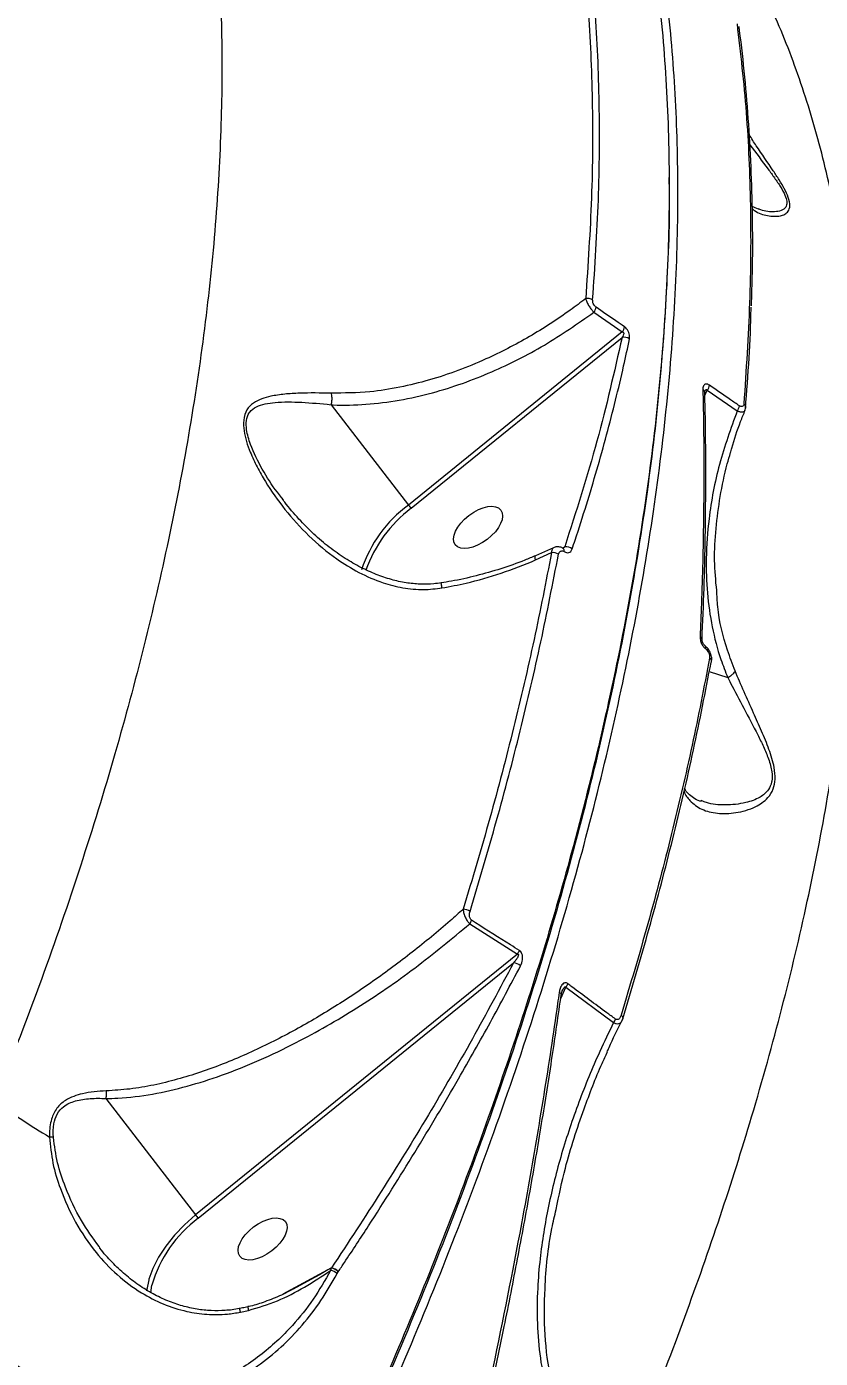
# Model space of a CAD drawing. Header units: millimetres. Extents: x -6879 to 7341, y -8047 to 7187.
# Drawn here: x -574.5 to -445, y 2621 to 2838.4 of the extents above; entities that cross this region are included whole.
import ezdxf

# ---------------------------------------------------------------- set-up
doc = ezdxf.new("R2010")
doc.units = ezdxf.units.MM
for name, color, linetype in [('DIKOM_ОБЪЕКТ', 7, 'Continuous'), ('DIKOM_РАЗМЕР_ЗОНА', 7, 'Continuous'), ('DIKOM_РАЗМЕР_ОБЪЕКТА', 7, 'Continuous')]:
    doc.layers.add(name, color=color, linetype=linetype)
doc.styles.add('style1', font='arial.ttf', dxfattribs={"width": 0.8})
doc.dimstyles.new('1-50', dxfattribs={"dimtxt": 300, "dimasz": 200, "dimexe": 100, "dimexo": 0, "dimgap": 100, "dimtad": 0, "dimdec": 0, "dimtxsty": 'style1', "dimcen": 0, "dimclrd": 7, "dimclre": 7, "dimadec": 1, "dimazin": 2, "dimtfac": 1, "dimtdec": 0, "dimtmove": 1, "dimatfit": 3, "dimfxl": 0, "dimlwd": 25, "dimlwe": 18, "dimarcsym": 0})

# ---------------------------------------------------------------- blocks, each defined once
blk = doc.blocks.new('*D20')
at = {"layer": 'Defpoints', "color": 0, "transparency": 16777216}
for p in [(-335.47, 4138.44), (-5198.79, -5966.88), (-1568.13, -5966.88)]:
    blk.add_point(p, dxfattribs=at)
at = {"layer": 'DIKOM_РАЗМЕР_ОБЪЕКТА', "color": 7, "lineweight": 18, "transparency": 16777216}
for p, q in [((-335.47, 4138.44), (-5298.79, 4138.44)), ((-1568.13, -5966.88), (-5298.79, -5966.88))]:
    blk.add_line(p, q, dxfattribs=at)
at = {"layer": 'DIKOM_РАЗМЕР_ОБЪЕКТА', "color": 7, "lineweight": 25, "transparency": 16777216}
for p, q in [((-5198.79, 3938.44), (-5198.79, -81.84)), ((-5198.79, -5766.88), (-5198.79, -1161.62))]:
    blk.add_line(p, q, dxfattribs=at)
at = {"layer": 'DIKOM_РАЗМЕР_ОБЪЕКТА', "color": 7, "transparency": 16777216}
for points in [[(-5232.12, 3938.44), (-5165.46, 3938.44), (-5198.79, 4138.44)], [(-5232.12, -5766.88), (-5165.46, -5766.88), (-5198.79, -5966.88)]]:
    blk.add_solid(points, dxfattribs=at)
at = {"layer": 'DIKOM_РАЗМЕР_ОБЪЕКТА', "color": 0, "transparency": 16777216, "insert": (-5198.79, -621.73), "char_height": 300, "attachment_point": 5, "rotation": 90, "style": 'style1'}
blk.add_mtext('10100', dxfattribs=at)
blk = doc.blocks.new('*D19')
at = {"layer": 'Defpoints', "color": 0, "transparency": 16777216}
for p in [(5624.04, 6094.27), (-4435.35, 2864.29), (5624.04, -2640.11)]:
    blk.add_point(p, dxfattribs=at)
at = {"layer": 'DIKOM_РАЗМЕР_ОБЪЕКТА', "color": 7, "lineweight": 18, "transparency": 16777216}
for p, q in [((-4435.35, 2864.29), (-4435.35, 6194.27)), ((5624.04, -2640.11), (5624.04, 6194.27))]:
    blk.add_line(p, q, dxfattribs=at)
at = {"layer": 'DIKOM_РАЗМЕР_ОБЪЕКТА', "color": 7, "lineweight": 25, "transparency": 16777216}
for p, q in [((-4235.35, 6094.27), (2113.67, 6094.27)), ((5424.04, 6094.27), (3193.46, 6094.27))]:
    blk.add_line(p, q, dxfattribs=at)
at = {"layer": 'DIKOM_РАЗМЕР_ОБЪЕКТА', "color": 7, "transparency": 16777216}
for points in [[(-4235.35, 6127.6), (-4235.35, 6060.94), (-4435.35, 6094.27)], [(5424.04, 6127.6), (5424.04, 6060.94), (5624.04, 6094.27)]]:
    blk.add_solid(points, dxfattribs=at)
at = {"layer": 'DIKOM_РАЗМЕР_ОБЪЕКТА', "color": 0, "transparency": 16777216, "insert": (2653.56, 6094.27), "char_height": 300, "attachment_point": 5, "style": 'style1'}
blk.add_mtext('10100', dxfattribs=at)
blk = doc.blocks.new('*D18')
at = {"layer": 'Defpoints', "color": 0, "transparency": 16777216}
for p in [(-342.29, 5666.7), (-6681.79, -8047.27), (-1651.48, -8047.27)]:
    blk.add_point(p, dxfattribs=at)
at = {"layer": 'DIKOM_РАЗМЕР_ЗОНА', "color": 7, "lineweight": 18, "transparency": 16777216}
for p, q in [((-342.29, 5666.7), (-6781.79, 5666.7)), ((-1651.48, -8047.27), (-6781.79, -8047.27))]:
    blk.add_line(p, q, dxfattribs=at)
at = {"layer": 'DIKOM_РАЗМЕР_ЗОНА', "color": 7, "lineweight": 25, "transparency": 16777216}
for p, q in [((-6681.79, 5466.7), (-6681.79, -340.84)), ((-6681.79, -7847.27), (-6681.79, -1420.62))]:
    blk.add_line(p, q, dxfattribs=at)
at = {"layer": 'DIKOM_РАЗМЕР_ЗОНА', "color": 7, "transparency": 16777216}
for points in [[(-6715.12, 5466.7), (-6648.46, 5466.7), (-6681.79, 5666.7)], [(-6715.12, -7847.27), (-6648.46, -7847.27), (-6681.79, -8047.27)]]:
    blk.add_solid(points, dxfattribs=at)
at = {"layer": 'DIKOM_РАЗМЕР_ЗОНА', "color": 0, "transparency": 16777216, "insert": (-6681.79, -880.73), "char_height": 300, "attachment_point": 5, "rotation": 90, "style": 'style1'}
blk.add_mtext('13700', dxfattribs=at)
blk = doc.blocks.new('*D17')
at = {"layer": 'Defpoints', "color": 0, "transparency": 16777216}
for p in [(-5935.35, 6990.27), (-5935.35, 998.27), (7340.79, -2830.86)]:
    blk.add_point(p, dxfattribs=at)
at = {"layer": 'DIKOM_РАЗМЕР_ЗОНА', "color": 7, "lineweight": 18, "transparency": 16777216}
for p, q in [((-5935.35, 998.27), (-5935.35, 7090.27)), ((7340.79, -2830.86), (7340.79, 7090.27))]:
    blk.add_line(p, q, dxfattribs=at)
at = {"layer": 'DIKOM_РАЗМЕР_ЗОНА', "color": 7, "lineweight": 25, "transparency": 16777216}
for p, q in [((-5735.35, 6990.27), (2016.67, 6990.27)), ((7140.79, 6990.27), (3096.46, 6990.27))]:
    blk.add_line(p, q, dxfattribs=at)
at = {"layer": 'DIKOM_РАЗМЕР_ЗОНА', "color": 7, "transparency": 16777216}
for points in [[(-5735.35, 7023.6), (-5735.35, 6956.94), (-5935.35, 6990.27)], [(7140.79, 7023.6), (7140.79, 6956.94), (7340.79, 6990.27)]]:
    blk.add_solid(points, dxfattribs=at)
at = {"layer": 'DIKOM_РАЗМЕР_ЗОНА', "color": 0, "transparency": 16777216, "insert": (2556.56, 6990.27), "char_height": 300, "attachment_point": 5, "style": 'style1'}
blk.add_mtext('13300', dxfattribs=at)

msp = doc.modelspace()

# ---------------------------------------------------------------- linework, layer by layer
at = {"layer": 'DIKOM_ОБЪЕКТ', "color": 7, "linetype": 'Continuous', "lineweight": 15}
for p, q in [((-454.98, 2808.6), (-455.12, 2808.66)), ((-481.95, 2791.76), (-477.3, 2788.57)), ((-477.3, 2788.57), (-512.2, 2760.29)), ((-511.76, 2759.76), (-477.35, 2787.64)), ((-463.84, 2778.15), (-463.45, 2779.04)), ((-463.45, 2779.04), (-458.55, 2775.68)), ((-524.83, 2776.66), (-512.2, 2760.29)), ((-532.6, 2761.15), (-532.89, 2761.5)), ((-488.54, 2753.34), (-491.47, 2751.99)), ((-491.45, 2751.33), (-488.85, 2752.53)), ((-486.7, 2753.46), (-487.05, 2753.27)), ((-463.11, 2733.14), (-460.1, 2732.15)), ((-464.33, 2712.02), (-464.45, 2712.06)), ((-502.2, 2691.97), (-494.39, 2687.02)), ((-494.39, 2687.02), (-546.93, 2644.45)), ((-546.49, 2643.92), (-495.07, 2685.57)), ((-487.35, 2679.75), (-486.52, 2681.61)), ((-486.52, 2681.61), (-478.74, 2675.84)), ((-561.58, 2663.44), (-546.93, 2644.45)), ((-562.55, 2639.1), (-562.68, 2639.29)), ((-524.77, 2635.8), (-532.7, 2631.49)), ((-527.42, 2634.3), (-531.03, 2632.34)), ((-524.8, 2635.78), (-524.9, 2635.39)), ((-524.77, 2635.8), (-524.8, 2635.78)), ((-523.84, 2634.87), (-523.67, 2635.15)), ((-523.67, 2635.15), (-523.65, 2635.18)), ((-554.25, 2631.71), (-554.08, 2632.97)), ((-539.63, 2628.58), (-538.32, 2628.86))]:
    msp.add_line(p, q, dxfattribs=at)
at = {"layer": 'DIKOM_ОБЪЕКТ', "color": 7, "linetype": 'Continuous', "lineweight": 15, "flags": 128}
for points in [[(-491.45, 2751.33), (-491.51, 2751.61), (-491.53, 2751.83), (-491.51, 2751.96), (-491.47, 2752)], [(-462.81, 2734.62), (-462.76, 2734.7), (-462.73, 2734.78)], [(-487.25, 2680.42), (-487.25, 2680.44), (-487.27, 2680.51), (-487.31, 2680.57), (-487.38, 2680.64), (-487.48, 2680.7), (-487.6, 2680.76)], [(-546.93, 2644.45), (-548.74, 2642.85), (-550.38, 2641.14), (-551.8, 2639.35), (-552.99, 2637.54), (-553.92, 2635.72), (-554.56, 2633.96), (-554.58, 2633.88)], [(-554.58, 2633.88), (-554.9, 2632.28), (-554.92, 2632.06)]]:
    msp.add_lwpolyline(points, dxfattribs=at)
at = {"layer": 'DIKOM_ОБЪЕКТ', "color": 7, "linetype": 'Continuous', "lineweight": 15}
for centre, radius, start, end in [((-482.93, 2792.61), 1.41, 55.9836, 104.1983), ((-483.11, 2792.76), 1.53, 319.6181, 353.6432), ((-478.5, 2789.55), 1.55, 320.5388, 354.3319), ((-476.97, 2786.36), 1.33, 50.9222, 106.8387), ((-464.78, 2780.15), 1.74, 320.1693, 349.8964), ((-464.36, 2778.69), 0.517, 4.5804, 67.2763), ((-459.93, 2776.78), 1.77, 321.1727, 350.4831), ((-457.75, 2776.28), 0.606, 0.2226, 62.5529), ((-457.59, 2776.32), 0.45, 325.3028, 355.1836), ((-499.63, 2743.14), 21.27, 126.2294, 161.9624), ((-503.85, 2766.71), 10.53, 217.5603, 221.3255), ((-498.73, 2742.5), 21.63, 127.0559, 160.7135), ((-488.62, 2750.94), 1.6, 55.9058, 98.5324), ((-487.28, 2752.82), 0.513, 346.0314, 51.1087), ((-486.42, 2752.07), 1.42, 48.1719, 101.0891), ((-464.74, 2738.34), 0.465, 4.3606, 73.8215), ((-464.05, 2736.99), 0.399, 333.7118, 42.3597), ((-463.31, 2734.8), 0.576, 358.2699, 64.0061), ((-503.27, 2692.35), 1.98, 55.7502, 90.1958), ((-503.57, 2693.04), 1.74, 322.1191, 344.0069), ((-495.81, 2688.07), 1.77, 323.4923, 345.1827), ((-495.06, 2683.94), 1.63, 45.1507, 90.6342), ((-488.01, 2682.88), 1.96, 319.4354, 338.7794), ((-480.26, 2677.09), 1.97, 320.7609, 339.976), ((-477.72, 2676.54), 0.546, 359.4496, 66.152), ((-518.74, 2744.78), 101.91, 233.2931, 239.3007), ((-570.96, 2650.75), 6.4, 82.7082, 88.3249), ((-533.96, 2627.13), 20.95, 126.7354, 163.7921), ((-538.39, 2651.03), 10.78, 217.6185, 221.2978), ((-525.36, 2633.11), 2.32, 49.2846, 78.6335), ((-525.09, 2633.93), 1.87, 40.6966, 81.0144), ((-525.08, 2633.9), 1.93, 41.8977, 80.8184), ((-536.55, 2629.38), 1.84, 177.4255, 196.1343)]:
    msp.add_arc(centre, radius, start, end, dxfattribs=at)
for centre in [(-500.84, 2756.65), (-536, 2640.52)]:
    msp.add_ellipse(centre, major_axis=(-3.71, -2.83), ratio=0.527422, dxfattribs=at)
for points, knots in [([(-571.88, 2936.87), (-571.81, 2936.8), (-569.38, 2933.98), (-565.26, 2927.54), (-559.51, 2917.39), (-554.6, 2906.06), (-550.42, 2893.64), (-547.11, 2880.26), (-544.72, 2866.26), (-543.22, 2851.79), (-542.56, 2836.97), (-542.69, 2821.4), (-543.66, 2805.1), (-545.49, 2788.11), (-548.1, 2770.92), (-551.47, 2753.61), (-555.53, 2736.24), (-560.36, 2718.44), (-565.99, 2700.26), (-572.37, 2681.74), (-577.23, 2669.3), (-579.66, 2663.08)], [0, 0, 0, 0, 0.0015095, 0.0567747, 0.1119942, 0.1692117, 0.2264291, 0.2844683, 0.3425078, 0.3970189, 0.4515733, 0.5060856, 0.5621862, 0.6183323, 0.6744334, 0.7279591, 0.7815234, 0.8350497, 0.8900192, 0.9450303, 1, 1, 1, 1]), ([(-494.43, 2914.76), (-493.94, 2914.02), (-491.09, 2909.79), (-486.81, 2901.19), (-481.64, 2888.96), (-477.45, 2875.88), (-474.09, 2861.86), (-471.63, 2846.86), (-470.09, 2830.93), (-469.51, 2814.42), (-469.86, 2797.39), (-471.11, 2779.93), (-473.28, 2761.75), (-476.4, 2742.88), (-480.48, 2723.38), (-485.22, 2704.51), (-490.46, 2686.39), (-496.04, 2669.1), (-502.26, 2651.6), (-509.12, 2633.92), (-516.54, 2616.27), (-524.48, 2598.72), (-531.99, 2583.13), (-537.01, 2573.36), (-539.06, 2569.38)], [0, 0, 0, 0, 0.0108, 0.061989, 0.111733, 0.161515, 0.211259, 0.262447, 0.313678, 0.364867, 0.414611, 0.464393, 0.514136, 0.565325, 0.616556, 0.667745, 0.711038, 0.754381, 0.797725, 0.841479, 0.885233, 0.927886, 0.970635, 1, 1, 1, 1]), ([(-537.63, 2568.4), (-535.59, 2572.38), (-530.08, 2583.09), (-521.68, 2600.61), (-512.67, 2620.89), (-504.34, 2641.31), (-496.76, 2661.8), (-489.97, 2682.28), (-484.11, 2702.32), (-479.19, 2721.84), (-475.19, 2740.81), (-472.04, 2759.53), (-469.78, 2777.92), (-468.45, 2795.92), (-468.08, 2813.12), (-468.64, 2829.49), (-470.1, 2845), (-472.48, 2859.91), (-475.8, 2874.13), (-480.08, 2887.62), (-485.27, 2900), (-489.89, 2909.17), (-493.03, 2913.84), (-493.89, 2915.12)], [0, 0, 0, 0, 0.029177, 0.078602, 0.128066, 0.177491, 0.228352, 0.279255, 0.330116, 0.379542, 0.429005, 0.47843, 0.529292, 0.580194, 0.631055, 0.68048, 0.729943, 0.779368, 0.830228, 0.88113, 0.931991, 0.981416, 1, 1, 1, 1]), ([(-480.34, 2594.78), (-477.99, 2600.3), (-473.31, 2611.33), (-467, 2627.82), (-461.23, 2644.23), (-455.91, 2661.09), (-451.12, 2678.27), (-446.98, 2695.69), (-443.62, 2712.91), (-441.11, 2729.84), (-439.47, 2746.43), (-438.75, 2762.13), (-438.92, 2776.93), (-439.9, 2790.84), (-441.73, 2804.23), (-444.42, 2817.05), (-448.01, 2829.23), (-452.49, 2840.77), (-458, 2851.45), (-462.1, 2858.41), (-464.59, 2861.48), (-464.65, 2861.56)], [0, 0, 0, 0, 0.05066, 0.10132, 0.152484, 0.203648, 0.260209, 0.316814, 0.373374, 0.431601, 0.489877, 0.548104, 0.602885, 0.657708, 0.712488, 0.76885, 0.825258, 0.881619, 0.940019, 0.99842, 1, 1, 1, 1]), ([(-484.39, 2855.93), (-483.83, 2851.15), (-482.73, 2841.57), (-482.1, 2826.34), (-482.16, 2810.54), (-482.91, 2799.5), (-483.28, 2793.98)], [0, 0, 0, 0, 0.248615, 0.49723, 0.748616, 1, 1, 1, 1]), ([(-482.14, 2793.78), (-481.77, 2799.25), (-481.04, 2810.19), (-480.96, 2825.96), (-481.58, 2841.28), (-482.7, 2850.97), (-483.26, 2855.82)], [0, 0, 0, 0, 0.248617, 0.497233, 0.748616, 1, 1, 1, 1]), ([(-458.58, 2838.85), (-458.03, 2834.06), (-456.92, 2824.47), (-456.29, 2809.22), (-456.36, 2793.4), (-457.1, 2782.35), (-457.47, 2776.82)], [0, 0, 0, 0, 0.248616, 0.497232, 0.748617, 1, 1, 1, 1]), ([(-456.23, 2792.81), (-456.17, 2794.61), (-456.01, 2799.22), (-456.01, 2806.45), (-456.21, 2814.53), (-456.63, 2822.44), (-457.29, 2830.17), (-457.84, 2835.48), (-458.23, 2838.16), (-458.27, 2838.37)], [0, 0, 0, 0, 0.111957, 0.286725, 0.460961, 0.635199, 0.809968, 0.985103, 1, 1, 1, 1]), ([(-456.1, 2808.63), (-455.98, 2808.53), (-455.22, 2807.92), (-453.6, 2807.48), (-451.88, 2807.33), (-450.77, 2807.72), (-450.18, 2808.21), (-449.87, 2809.07), (-450.12, 2810.4), (-450.83, 2811.9), (-451.7, 2813.37), (-453.22, 2815.69), (-454.93, 2818.13), (-456.2, 2820.11), (-456.58, 2820.7)], [0, 0, 0, 0, 0.031798, 0.194608, 0.360424, 0.422945, 0.486516, 0.552069, 0.618246, 0.675852, 0.729601, 0.784674, 0.935612, 1, 1, 1, 1]), ([(-456.49, 2819.09), (-455.49, 2817.76), (-454.13, 2815.96), (-452.44, 2813.68), (-451.46, 2812.24), (-450.73, 2810.91), (-450.48, 2810.09), (-450.43, 2809.42), (-450.62, 2808.76), (-451.37, 2808.28), (-452.77, 2808.1), (-454.06, 2808.17), (-454.89, 2808.56), (-454.98, 2808.6)], [0, 0, 0, 0, 0.202285, 0.27504, 0.349084, 0.421508, 0.481082, 0.493545, 0.565021, 0.665031, 0.769689, 0.975724, 1, 1, 1, 1]), ([(-538.88, 2568.97), (-536.84, 2572.94), (-531.3, 2583.71), (-522.85, 2601.36), (-513.75, 2621.89), (-505.43, 2642.38), (-497.91, 2662.75), (-491.24, 2682.9), (-485.43, 2702.76), (-480.53, 2722.29), (-476.51, 2741.47), (-473.39, 2760.24), (-471.15, 2778.53), (-469.93, 2796.16), (-469.46, 2807.9), (-469.66, 2813.53), (-469.67, 2813.73)], [0, 0, 0, 0, 0.046109, 0.12516, 0.204461, 0.283888, 0.363315, 0.442615, 0.521666, 0.600717, 0.680017, 0.759444, 0.838871, 0.918171, 0.997222, 1, 1, 1, 1]), ([(-455.01, 2808.57), (-455.04, 2808.57), (-455.39, 2808.66), (-455.77, 2808.85), (-456.11, 2809.02)], [0, 0, 0, 0, 0.088941, 1, 1, 1, 1]), ([(-483.28, 2793.98), (-484.11, 2793.35), (-487.07, 2791.12), (-492.44, 2787.66), (-498.63, 2784.45), (-504.12, 2782.19), (-508.82, 2780.63), (-513.62, 2779.46), (-519.01, 2778.6), (-522.71, 2778.57), (-524.82, 2778.55)], [0, 0, 0, 0, 0.067063, 0.237873, 0.410903, 0.519608, 0.628302, 0.740238, 0.852148, 1, 1, 1, 1]), ([(-483.28, 2793.98), (-483.22, 2793.81), (-483.12, 2793.48), (-482.81, 2792.89), (-482.44, 2792.32), (-482.14, 2791.96), (-481.98, 2791.8), (-481.95, 2791.76)], [0, 0, 0, 0, 0.24355, 0.487584, 0.719801, 0.941868, 1, 1, 1, 1]), ([(-481.59, 2792.59), (-481.63, 2792.62), (-481.74, 2792.7), (-481.9, 2792.89), (-482.05, 2793.17), (-482.14, 2793.49), (-482.14, 2793.68), (-482.14, 2793.78)], [0, 0, 0, 0, 0.120708, 0.307522, 0.522911, 0.737482, 1, 1, 1, 1]), ([(-524.83, 2776.66), (-524.72, 2776.65), (-522.84, 2776.57), (-519.14, 2776.65), (-513.71, 2777.33), (-508.44, 2778.51), (-503.38, 2780.09), (-497.22, 2782.53), (-489.92, 2786.2), (-484.6, 2789.91), (-481.95, 2791.76)], [0, 0, 0, 0, 0.007534, 0.129127, 0.25112, 0.372825, 0.483551, 0.594289, 0.797115, 1, 1, 1, 1]), ([(-476.96, 2789.4), (-477.42, 2789.71), (-478.98, 2790.76), (-480.52, 2791.83), (-481.59, 2792.59)], [0, 0, 0, 0, 0.299642, 1, 1, 1, 1]), ([(-457.22, 2776.06), (-456.78, 2781.57), (-456.33, 2787.17), (-456.29, 2792.49), (-456.29, 2792.57)], [0, 0, 0, 0, 0.985202, 1, 1, 1, 1]), ([(-477.3, 2788.57), (-477.26, 2788.56), (-477.2, 2788.55), (-477.14, 2788.49), (-477.09, 2788.42), (-477.07, 2788.34), (-477.08, 2788.19), (-477.15, 2787.94), (-477.27, 2787.75), (-477.35, 2787.64)], [0, 0, 0, 0, 0.104545, 0.174038, 0.229742, 0.304745, 0.396669, 0.608627, 1, 1, 1, 1]), ([(-476.13, 2787.4), (-476.11, 2787.59), (-476.08, 2787.91), (-476.22, 2788.45), (-476.44, 2788.88), (-476.71, 2789.21), (-476.88, 2789.34), (-476.96, 2789.4)], [0, 0, 0, 0, 0.303846, 0.502325, 0.701727, 0.873288, 1, 1, 1, 1]), ([(-477.35, 2787.64), (-478.62, 2782.03), (-481.15, 2770.81), (-484.85, 2759.25), (-486.7, 2753.46)], [0, 0, 0, 0, 0.499175, 1, 1, 1, 1]), ([(-485.48, 2753.13), (-485.32, 2753.61), (-484.52, 2756.02), (-482.53, 2762.25), (-479.79, 2771.76), (-477.55, 2780.76), (-476.44, 2785.93), (-476.13, 2787.4)], [0, 0, 0, 0, 0.041373, 0.206871, 0.538156, 0.869436, 1, 1, 1, 1]), ([(-463.07, 2779.85), (-463.17, 2779.91), (-463.37, 2780.03), (-463.66, 2780.07), (-463.89, 2779.98), (-464.06, 2779.77), (-464.15, 2779.48), (-464.15, 2779.26), (-464.16, 2779.16)], [0, 0, 0, 0, 0.164294, 0.329106, 0.489697, 0.661599, 0.861374, 1, 1, 1, 1]), ([(-458.19, 2776.49), (-458.68, 2776.82), (-460.32, 2777.93), (-461.93, 2779.06), (-463.07, 2779.85)], [0, 0, 0, 0, 0.299623, 1, 1, 1, 1]), ([(-524.82, 2778.55), (-526.56, 2778.58), (-529.2, 2778.62), (-532.41, 2778.42), (-534.48, 2778.12), (-536.18, 2777.66), (-537.55, 2777), (-538.66, 2775.92), (-539.18, 2774.28), (-539.08, 2772.45), (-538.66, 2770.67), (-537.95, 2768.69), (-536.92, 2766.49), (-535.11, 2763.31), (-532.39, 2759.45), (-528.51, 2755.17), (-524.42, 2751.74), (-520.33, 2749.21), (-516.69, 2747.63), (-513.12, 2746.72), (-509.86, 2746.39), (-507.72, 2746.64), (-506.73, 2746.76)], [0, 0, 0, 0, 0.086783, 0.131538, 0.176256, 0.207883, 0.240073, 0.273701, 0.307638, 0.337221, 0.364803, 0.393066, 0.433351, 0.473676, 0.556367, 0.642382, 0.730016, 0.792368, 0.855982, 0.905198, 0.95567, 1, 1, 1, 1]), ([(-524.82, 2778.55), (-524.81, 2778.52), (-524.77, 2778.34), (-524.72, 2777.94), (-524.72, 2777.31), (-524.79, 2776.88), (-524.83, 2776.67)], [0, 0, 0, 0, 0.065917, 0.317267, 0.658642, 1, 1, 1, 1]), ([(-464.16, 2779.16), (-464.14, 2778.62), (-464.08, 2775.93), (-463.98, 2768.86), (-464.01, 2757.8), (-464.27, 2746.99), (-464.54, 2740.59), (-464.61, 2738.78)], [0, 0, 0, 0, 0.041372, 0.206873, 0.538155, 0.869439, 1, 1, 1, 1]), ([(-464.29, 2738.37), (-464.17, 2741.17), (-463.92, 2747.29), (-463.71, 2756.55), (-463.66, 2766.15), (-463.71, 2773.54), (-463.83, 2777.67), (-463.86, 2778.73)], [0, 0, 0, 0, 0.202102, 0.441804, 0.680545, 0.918393, 1, 1, 1, 1]), ([(-463.84, 2778.86), (-463.83, 2778.88), (-463.8, 2778.95), (-463.74, 2779.04), (-463.67, 2779.12), (-463.62, 2779.15), (-463.57, 2779.16), (-463.52, 2779.14), (-463.48, 2779.1), (-463.46, 2779.06), (-463.45, 2779.04)], [0, 0, 0, 0, 0.060514, 0.35683, 0.494139, 0.581692, 0.683845, 0.780133, 0.884352, 1, 1, 1, 1]), ([(-463.84, 2778.74), (-463.84, 2778.76), (-463.84, 2778.83), (-463.83, 2778.88), (-463.83, 2778.87), (-463.83, 2778.87)], [0, 0, 0, 0, 0.217563, 0.789365, 1, 1, 1, 1]), ([(-532.89, 2761.5), (-533.12, 2761.79), (-534.31, 2763.25), (-536.11, 2766.12), (-537.84, 2769.57), (-538.65, 2772.33), (-538.72, 2774.15), (-538.39, 2775.05), (-537.84, 2775.81), (-537.02, 2776.41), (-535.6, 2776.86), (-533.2, 2777.15), (-529.67, 2777.13), (-526.5, 2776.84), (-524.83, 2776.67), (-524.83, 2776.67)], [0, 0, 0, 0, 0.033102, 0.1656, 0.297404, 0.373515, 0.424972, 0.476014, 0.484271, 0.543756, 0.609201, 0.674867, 0.837237, 0.999868, 1, 1, 1, 1]), ([(-524.83, 2776.67), (-524.83, 2776.67), (-524.83, 2776.66), (-524.83, 2776.66), (-524.83, 2776.66), (-524.83, 2776.66)], [0, 0, 0, 0, 0.3050384, 0.7194368, 1, 1, 1, 1]), ([(-458.55, 2775.68), (-459.59, 2772.78), (-461.68, 2766.98), (-463.19, 2758.86), (-463.71, 2751.83), (-463.51, 2745.92), (-462.73, 2740.39), (-461.54, 2735.79), (-460.49, 2733.12), (-460.1, 2732.15)], [0, 0, 0, 0, 0.199254, 0.398454, 0.542935, 0.67081, 0.798989, 0.926742, 1, 1, 1, 1]), ([(-459.66, 2768.77), (-459.59, 2769.04), (-459.13, 2770.78), (-458.34, 2773.13), (-457.5, 2775.16), (-457.25, 2775.78)], [0, 0, 0, 0, 0.117707, 0.730685, 1, 1, 1, 1]), ([(-458.55, 2775.68), (-458.38, 2775.61), (-458.04, 2775.48), (-457.63, 2775.47), (-457.36, 2775.58), (-457.3, 2775.73), (-457.28, 2775.79)], [0, 0, 0, 0, 0.27557, 0.551334, 0.825133, 1, 1, 1, 1]), ([(-457.47, 2776.82), (-457.47, 2776.81), (-457.48, 2776.71), (-457.52, 2776.56), (-457.64, 2776.42), (-457.79, 2776.35), (-457.98, 2776.37), (-458.12, 2776.45), (-458.19, 2776.49)], [0, 0, 0, 0, 0.0353816, 0.2573627, 0.4482763, 0.6280669, 0.8143668, 1, 1, 1, 1]), ([(-457.27, 2775.79), (-457.26, 2775.81), (-457.17, 2775.96), (-457.16, 2776.13), (-457.15, 2776.28)], [0, 0, 0, 0, 0.139882, 1, 1, 1, 1]), ([(-539.93, 2568.55), (-541.62, 2569.72), (-546.5, 2573.13), (-554.43, 2578.93), (-563.65, 2586.03), (-572.64, 2593.36), (-581.4, 2600.89), (-589.93, 2608.62), (-598.23, 2616.56), (-606.28, 2624.7), (-614.09, 2633.04), (-621.65, 2641.56), (-628.96, 2650.26), (-636.01, 2659.15), (-642.8, 2668.21), (-649.33, 2677.44), (-655.58, 2686.84), (-661.57, 2696.39), (-667.28, 2706.1), (-672.71, 2715.96), (-677.86, 2725.97), (-682.73, 2736.11), (-687.31, 2746.39), (-691.6, 2756.79), (-694.96, 2765.6), (-696.85, 2770.95), (-697.49, 2772.76)], [0, 0, 0, 0, 0.02282, 0.066221, 0.109625, 0.153028, 0.196433, 0.239837, 0.283243, 0.326649, 0.370057, 0.413464, 0.456872, 0.500281, 0.54369, 0.5871, 0.63051, 0.673921, 0.717331, 0.760743, 0.804154, 0.847566, 0.890977, 0.934389, 0.9778, 1, 1, 1, 1]), ([(-461.9, 2746.35), (-462.05, 2747.98), (-462.37, 2751.31), (-462.06, 2756.46), (-461.36, 2761.72), (-460.54, 2765.87), (-459.81, 2768.24), (-459.63, 2768.85)], [0, 0, 0, 0, 0.220833, 0.45095, 0.681094, 0.917743, 1, 1, 1, 1]), ([(-506.86, 2747.62), (-507.26, 2747.55), (-508.4, 2747.35), (-510.33, 2747.35), (-512.65, 2747.57), (-515.05, 2748.11), (-517.52, 2748.95), (-520.03, 2750.11), (-522.61, 2751.59), (-525.18, 2753.41), (-527.71, 2755.56), (-530.13, 2758.03), (-531.88, 2760.03), (-532.74, 2761.25), (-532.9, 2761.49)], [0, 0, 0, 0, 0.039077, 0.111209, 0.185508, 0.264753, 0.348823, 0.438044, 0.533507, 0.636453, 0.743453, 0.855139, 0.971763, 1, 1, 1, 1]), ([(-491.48, 2752.03), (-492.05, 2751.78), (-493.89, 2750.98), (-497.11, 2749.87), (-501.12, 2748.73), (-504.38, 2747.97), (-506.3, 2747.69), (-506.86, 2747.61)], [0, 0, 0, 0, 0.117819, 0.37875, 0.637753, 0.895051, 1, 1, 1, 1]), ([(-488.85, 2752.53), (-489.77, 2747.81), (-491.6, 2738.39), (-494.99, 2723.92), (-498.81, 2709.25), (-501.79, 2699.31), (-503.27, 2694.33)], [0, 0, 0, 0, 0.249121, 0.498242, 0.749122, 1, 1, 1, 1]), ([(-502.15, 2693.99), (-500.67, 2698.93), (-497.72, 2708.83), (-493.89, 2723.49), (-490.49, 2738.01), (-488.64, 2747.52), (-487.72, 2752.27)], [0, 0, 0, 0, 0.249122, 0.498243, 0.749121, 1, 1, 1, 1]), ([(-488.52, 2753.31), (-488.57, 2753.29), (-488.72, 2753.23), (-488.84, 2752.94), (-488.85, 2752.65), (-488.85, 2752.53)], [0, 0, 0, 0, 0.246165, 0.691774, 1, 1, 1, 1]), ([(-486.96, 2753.21), (-486.99, 2753.23), (-487.2, 2753.38), (-487.65, 2753.5), (-488.18, 2753.5), (-488.44, 2753.35), (-488.52, 2753.31)], [0, 0, 0, 0, 0.0682494, 0.4621472, 0.8287063, 1, 1, 1, 1]), ([(-487.72, 2752.27), (-487.71, 2752.32), (-487.67, 2752.48), (-487.53, 2752.68), (-487.31, 2752.81), (-487.05, 2752.82), (-486.87, 2752.74), (-486.78, 2752.69)], [0, 0, 0, 0, 0.104393, 0.345362, 0.575911, 0.787748, 1, 1, 1, 1]), ([(-486.93, 2753.2), (-486.92, 2753.2), (-486.91, 2753.19), (-486.94, 2753.21), (-486.96, 2753.22)], [0, 0, 0, 0, 0.365088, 1, 1, 1, 1]), ([(-486.7, 2753.46), (-486.77, 2753.38), (-486.84, 2753.3), (-486.94, 2753.24), (-486.95, 2753.24)], [0, 0, 0, 0, 0.961385, 1, 1, 1, 1]), ([(-486.78, 2752.69), (-486.65, 2752.63), (-486.39, 2752.5), (-486.02, 2752.53), (-485.68, 2752.71), (-485.55, 2752.98), (-485.48, 2753.13)], [0, 0, 0, 0, 0.2322, 0.463942, 0.713984, 1, 1, 1, 1]), ([(-506.73, 2746.76), (-505.41, 2747.01), (-502.15, 2747.64), (-496.99, 2749.1), (-493.3, 2750.58), (-491.45, 2751.33)], [0, 0, 0, 0, 0.249556, 0.622562, 1, 1, 1, 1]), ([(-506.73, 2746.76), (-506.73, 2746.79), (-506.75, 2746.89), (-506.79, 2747.14), (-506.83, 2747.43), (-506.86, 2747.59), (-506.86, 2747.56), (-506.85, 2747.56)], [0, 0, 0, 0, 0.063752, 0.1980527, 0.553691, 0.909369, 1, 1, 1, 1]), ([(-458.89, 2733.22), (-459.32, 2734.34), (-460.59, 2737.7), (-461.68, 2742.11), (-461.85, 2745.47), (-461.9, 2746.35)], [0, 0, 0, 0, 0.268793, 0.807509, 1, 1, 1, 1]), ([(-464.61, 2738.78), (-464.6, 2738.6), (-464.59, 2738.24), (-464.38, 2737.66), (-464.07, 2737.15), (-463.81, 2736.92), (-463.69, 2736.81)], [0, 0, 0, 0, 0.259173, 0.517736, 0.781269, 1, 1, 1, 1]), ([(-463.75, 2737.26), (-463.75, 2737.26), (-463.78, 2737.28), (-463.86, 2737.35), (-463.98, 2737.5), (-464.12, 2737.71), (-464.22, 2737.97), (-464.28, 2738.22), (-464.28, 2738.33), (-464.28, 2738.38)], [0, 0, 0, 0, 0.003324, 0.127927, 0.259564, 0.434926, 0.643514, 0.844331, 1, 1, 1, 1]), ([(-462.75, 2734.78), (-462.74, 2734.82), (-462.67, 2735.06), (-462.72, 2735.58), (-462.95, 2736.31), (-463.32, 2736.92), (-463.66, 2737.16), (-463.77, 2737.23)], [0, 0, 0, 0, 0.046796, 0.277752, 0.553664, 0.859208, 1, 1, 1, 1]), ([(-463.69, 2736.81), (-463.65, 2736.78), (-463.52, 2736.68), (-463.31, 2736.42), (-463.13, 2736.04), (-463.03, 2735.65), (-463.05, 2735.43), (-463.06, 2735.31)], [0, 0, 0, 0, 0.079975, 0.31816, 0.555615, 0.77744, 1, 1, 1, 1]), ([(-463.06, 2735.31), (-463.97, 2730.59), (-465.81, 2721.15), (-469.2, 2706.67), (-473.03, 2691.98), (-476.01, 2682.02), (-477.5, 2677.04)], [0, 0, 0, 0, 0.249122, 0.498243, 0.749121, 1, 1, 1, 1]), ([(-477.24, 2676.43), (-475.76, 2681.37), (-472.81, 2691.25), (-468.99, 2705.88), (-465.58, 2720.38), (-463.73, 2729.87), (-462.81, 2734.62)], [0, 0, 0, 0, 0.249121, 0.498242, 0.74912, 1, 1, 1, 1]), ([(-467.24, 2713.66), (-467.23, 2713.63), (-467.04, 2712.93), (-466.13, 2711.83), (-464.39, 2710.5), (-461.81, 2709.89), (-459.31, 2709.95), (-457.16, 2710.41), (-455.71, 2710.96), (-454.49, 2711.67), (-453.46, 2712.55), (-452.63, 2713.79), (-452.28, 2715.53), (-452.49, 2717.78), (-453.33, 2720.47), (-454.56, 2723.44), (-455.97, 2726.57), (-457.47, 2729.86), (-458.42, 2732.09), (-458.89, 2733.22)], [0, 0, 0, 0, 0.002525, 0.074483, 0.177705, 0.283754, 0.392604, 0.448238, 0.503839, 0.540612, 0.577829, 0.621728, 0.657454, 0.693204, 0.747501, 0.803481, 0.860692, 0.929914, 1, 1, 1, 1]), ([(-460.09, 2732.15), (-460.09, 2732.15), (-459.94, 2731.86), (-459.13, 2730.2), (-457.48, 2727.16), (-455.62, 2723.66), (-454.25, 2720.88), (-453.4, 2718.85), (-452.84, 2716.9), (-452.83, 2715.65), (-453.02, 2714.66), (-453.53, 2713.55), (-455.02, 2712.38), (-457.49, 2711.54), (-460.5, 2711.27), (-462.95, 2711.46), (-464.09, 2711.92), (-464.33, 2712.02)], [0, 0, 0, 0, 0.000109, 0.026564, 0.144923, 0.263092, 0.313837, 0.364412, 0.41748, 0.457028, 0.461649, 0.505977, 0.574915, 0.67595, 0.818161, 0.960479, 1, 1, 1, 1]), ([(-460.1, 2732.15), (-460.1, 2732.15), (-460.1, 2732.15), (-460.1, 2732.15), (-460.09, 2732.15), (-460.09, 2732.15)], [0, 0, 0, 0, 0.419382, 0.781845, 1, 1, 1, 1]), ([(-460.09, 2732.15), (-459.9, 2732.26), (-459.52, 2732.48), (-459.13, 2732.83), (-458.96, 2733.08), (-458.9, 2733.2), (-458.89, 2733.22)], [0, 0, 0, 0, 0.341365, 0.682782, 0.934086, 1, 1, 1, 1]), ([(-464.4, 2711.93), (-464.48, 2711.95), (-464.99, 2712.06), (-465.72, 2712.47), (-466.52, 2713.14), (-466.98, 2713.69), (-467.13, 2714.06), (-467.14, 2714.08)], [0, 0, 0, 0, 0.0586016, 0.3816934, 0.7076059, 0.9847892, 1, 1, 1, 1]), ([(-503.27, 2694.33), (-503.98, 2693.7), (-506.68, 2691.29), (-511.54, 2687.28), (-517.96, 2682.51), (-524.6, 2678.11), (-531.52, 2674.09), (-538.7, 2670.55), (-546.14, 2667.6), (-552.5, 2665.82), (-557.66, 2664.92), (-560.25, 2664.77), (-561.54, 2664.69)], [0, 0, 0, 0, 0.041995, 0.159525, 0.277494, 0.395317, 0.51312, 0.633878, 0.754567, 0.875869, 0.937948, 1, 1, 1, 1]), ([(-503.27, 2694.33), (-503.25, 2694.11), (-503.2, 2693.66), (-502.92, 2692.93), (-502.56, 2692.34), (-502.31, 2692.08), (-502.2, 2691.97)], [0, 0, 0, 0, 0.28295, 0.567505, 0.811208, 1, 1, 1, 1]), ([(-501.9, 2692.56), (-501.94, 2692.59), (-502.04, 2692.67), (-502.15, 2692.86), (-502.23, 2693.11), (-502.26, 2693.51), (-502.2, 2693.79), (-502.15, 2693.99)], [0, 0, 0, 0, 0.121219, 0.252323, 0.41155, 0.599339, 1, 1, 1, 1]), ([(-561.58, 2663.44), (-560.93, 2663.45), (-558.41, 2663.52), (-553.96, 2664.08), (-548.29, 2665.38), (-542.46, 2667.25), (-536.53, 2669.63), (-529.11, 2673.18), (-520.56, 2678.1), (-511.06, 2684.59), (-505.15, 2689.51), (-502.2, 2691.97)], [0, 0, 0, 0, 0.03107, 0.119838, 0.208954, 0.29793, 0.396822, 0.495743, 0.663632, 0.831972, 1, 1, 1, 1]), ([(-494.1, 2687.62), (-494.58, 2687.91), (-496.98, 2689.39), (-499.58, 2691.04), (-501.68, 2692.42), (-501.9, 2692.56)], [0, 0, 0, 0, 0.1831743, 0.91588, 1, 1, 1, 1]), ([(-494.39, 2687.02), (-494.37, 2687.02), (-494.34, 2687.01), (-494.3, 2687), (-494.28, 2686.97), (-494.26, 2686.94), (-494.24, 2686.9), (-494.25, 2686.77), (-494.34, 2686.55), (-494.52, 2686.24), (-494.77, 2685.91), (-494.97, 2685.68), (-495.07, 2685.57)], [0, 0, 0, 0, 0.025394, 0.05168, 0.078229, 0.086462, 0.114974, 0.152862, 0.30296, 0.490769, 0.749048, 1, 1, 1, 1]), ([(-493.91, 2685.1), (-493.77, 2685.42), (-493.58, 2685.87), (-493.55, 2686.58), (-493.63, 2687.02), (-493.81, 2687.36), (-493.97, 2687.53), (-494.07, 2687.6), (-494.1, 2687.62)], [0, 0, 0, 0, 0.402992, 0.573328, 0.745138, 0.853372, 0.961739, 1, 1, 1, 1]), ([(-495.07, 2685.57), (-497.27, 2681.44), (-501.67, 2673.18), (-508.9, 2660.74), (-516.54, 2648.27), (-522.03, 2639.96), (-524.77, 2635.8)], [0, 0, 0, 0, 0.249267, 0.498535, 0.749266, 1, 1, 1, 1]), ([(-523.65, 2635.18), (-523.32, 2635.68), (-521.65, 2638.17), (-517.39, 2644.66), (-511.09, 2654.66), (-504.51, 2665.73), (-498.78, 2675.89), (-495.53, 2682.03), (-493.91, 2685.1)], [0, 0, 0, 0, 0.0299876, 0.149948, 0.3900567, 0.6301642, 0.8150823, 1, 1, 1, 1]), ([(-486.18, 2682.17), (-486.26, 2682.22), (-486.42, 2682.32), (-486.67, 2682.34), (-486.93, 2682.24), (-487.22, 2681.95), (-487.47, 2681.43), (-487.56, 2680.98), (-487.6, 2680.76)], [0, 0, 0, 0, 0.109928, 0.220102, 0.325756, 0.49253, 0.753723, 1, 1, 1, 1]), ([(-478.41, 2676.41), (-478.89, 2676.76), (-481.29, 2678.49), (-483.87, 2680.41), (-485.96, 2682.01), (-486.18, 2682.17)], [0, 0, 0, 0, 0.1831644, 0.9158836, 1, 1, 1, 1]), ([(-487.6, 2680.76), (-487.69, 2680.14), (-488.12, 2677.06), (-489.31, 2669.01), (-491.32, 2656.55), (-494.47, 2638.76), (-497.12, 2625.87), (-498.73, 2618.05)], [0, 0, 0, 0, 0.02999, 0.149953, 0.390071, 0.630191, 1, 1, 1, 1]), ([(-498.33, 2617.78), (-497.73, 2620.59), (-496.36, 2627.11), (-494.37, 2637.3), (-492.33, 2648.35), (-490.44, 2659.37), (-488.74, 2670.08), (-487.74, 2677.07), (-487.26, 2680.42)], [0, 0, 0, 0, 0.133074, 0.308406, 0.484031, 0.660138, 0.836919, 1, 1, 1, 1]), ([(-487.24, 2680.41), (-487.23, 2680.48), (-487.22, 2680.69), (-487.15, 2680.91), (-487.1, 2681.02), (-487.09, 2681.03)], [0, 0, 0, 0, 0.2651759, 0.9009374, 1, 1, 1, 1]), ([(-487.09, 2681.01), (-487.04, 2681.12), (-486.95, 2681.33), (-486.81, 2681.55), (-486.7, 2681.66), (-486.63, 2681.69), (-486.6, 2681.69), (-486.57, 2681.68), (-486.54, 2681.66), (-486.53, 2681.63), (-486.52, 2681.61)], [0, 0, 0, 0, 0.343552, 0.632741, 0.771968, 0.820077, 0.868785, 0.882401, 0.930115, 1, 1, 1, 1]), ([(-478.74, 2675.84), (-479.5, 2674.26), (-481.56, 2669.99), (-484.48, 2662.86), (-487.31, 2654.43), (-489.46, 2645.9), (-490.66, 2638.55), (-491.19, 2632.16), (-491.26, 2626.72), (-490.78, 2621.06), (-489.9, 2616.63), (-489.09, 2614.15), (-488.85, 2613.43)], [0, 0, 0, 0, 0.0783332, 0.2125908, 0.3472654, 0.4817926, 0.6158487, 0.6916659, 0.7820704, 0.8726186, 0.9628122, 1, 1, 1, 1]), ([(-479.78, 2671.02), (-479.68, 2671.26), (-478.95, 2672.99), (-478.1, 2674.67), (-477.37, 2676.11)], [0, 0, 0, 0, 0.1419801, 1, 1, 1, 1]), ([(-478.74, 2675.84), (-478.59, 2675.77), (-478.28, 2675.64), (-477.87, 2675.65), (-477.54, 2675.8), (-477.42, 2676), (-477.36, 2676.1)], [0, 0, 0, 0, 0.249025, 0.497977, 0.75202, 1, 1, 1, 1]), ([(-477.5, 2677.04), (-477.55, 2676.9), (-477.65, 2676.65), (-477.86, 2676.41), (-478.06, 2676.31), (-478.25, 2676.31), (-478.36, 2676.38), (-478.41, 2676.41)], [0, 0, 0, 0, 0.319572, 0.561859, 0.727826, 0.864029, 1, 1, 1, 1]), ([(-477.36, 2676.11), (-477.29, 2676.24), (-477.21, 2676.37), (-477.18, 2676.53), (-477.18, 2676.54)], [0, 0, 0, 0, 0.946031, 1, 1, 1, 1]), ([(-488.1, 2645.33), (-487.64, 2647.59), (-486.5, 2653.12), (-483.83, 2661.07), (-481.45, 2667.39), (-480.02, 2670.44), (-479.72, 2671.07)], [0, 0, 0, 0, 0.257889, 0.632677, 0.923869, 1, 1, 1, 1]), ([(-561.54, 2664.69), (-562.85, 2664.6), (-564.67, 2664.48), (-566.84, 2663.83), (-568.3, 2663.13), (-569.65, 2661.95), (-570.6, 2659.97), (-570.79, 2658.26), (-570.77, 2657.27), (-570.77, 2657.15)], [0, 0, 0, 0, 0.286523, 0.400279, 0.516298, 0.657457, 0.79939, 0.976351, 1, 1, 1, 1]), ([(-561.54, 2664.69), (-561.54, 2664.66), (-561.52, 2664.45), (-561.51, 2664.02), (-561.56, 2663.65), (-561.58, 2663.45)], [0, 0, 0, 0, 0.084438, 0.497336, 1, 1, 1, 1]), ([(-570.14, 2657.1), (-570.16, 2657.85), (-570.2, 2659.18), (-569.61, 2660.98), (-568.39, 2662.36), (-566.48, 2663.16), (-564.14, 2663.5), (-562.44, 2663.49), (-561.58, 2663.45), (-561.58, 2663.45)], [0, 0, 0, 0, 0.159555, 0.287534, 0.415038, 0.593457, 0.796204, 0.999717, 1, 1, 1, 1]), ([(-561.58, 2663.45), (-561.58, 2663.44), (-561.58, 2663.44), (-561.58, 2663.44), (-561.58, 2663.44), (-561.58, 2663.44)], [0, 0, 0, 0, 0.347171, 0.815414, 1, 1, 1, 1]), ([(-570.77, 2657.15), (-570.63, 2655.72), (-570.36, 2652.86), (-568.89, 2648.16), (-566.66, 2643.18), (-563.48, 2638.46), (-559.83, 2634.61), (-556.11, 2631.81), (-552.25, 2629.83), (-548.64, 2628.66), (-545.1, 2628.15), (-542.14, 2628.15), (-540.33, 2628.46), (-539.63, 2628.58)], [0, 0, 0, 0, 0.089953, 0.180155, 0.306842, 0.433486, 0.539378, 0.645179, 0.730572, 0.815886, 0.885728, 0.955518, 1, 1, 1, 1]), ([(-562.68, 2639.29), (-563.69, 2640.67), (-565.88, 2643.67), (-568.01, 2648.37), (-569.59, 2652.93), (-569.96, 2655.71), (-570.14, 2657.1)], [0, 0, 0, 0, 0.263715, 0.571702, 0.78616, 1, 1, 1, 1]), ([(-487.89, 2614.04), (-488.24, 2615.2), (-489.28, 2618.68), (-490.06, 2624.85), (-490.01, 2633.14), (-489.35, 2640.02), (-488.34, 2644.31), (-488.1, 2645.33)], [0, 0, 0, 0, 0.117769, 0.355891, 0.594385, 0.903033, 1, 1, 1, 1]), ([(-539.71, 2629.2), (-539.75, 2629.19), (-540.53, 2628.98), (-542.11, 2628.83), (-544.41, 2628.77), (-546.75, 2629.03), (-549.13, 2629.57), (-551.54, 2630.4), (-553.93, 2631.54), (-556.26, 2632.97), (-558.5, 2634.69), (-560.6, 2636.72), (-561.97, 2638.2), (-562.57, 2639.06), (-562.59, 2639.08)], [0, 0, 0, 0, 0.0049538, 0.0899342, 0.1760907, 0.2633721, 0.356081, 0.4532863, 0.5550241, 0.6606111, 0.7690292, 0.8804053, 0.9968621, 1, 1, 1, 1]), ([(-580.63, 2622.59), (-579.34, 2621.47), (-576.76, 2619.25), (-572.53, 2616.73), (-568.15, 2614.85), (-563.67, 2613.64), (-559.08, 2613.05), (-554.44, 2613.12), (-549.82, 2613.83), (-545.29, 2615.17), (-540.93, 2617.14), (-536.79, 2619.7), (-532.95, 2622.8), (-529.5, 2626.39), (-526.4, 2630.38), (-524.7, 2633.38), (-523.84, 2634.87)], [0, 0, 0, 0, 0.075106, 0.150214, 0.22128, 0.292578, 0.363646, 0.43477, 0.506122, 0.577249, 0.64834, 0.719659, 0.790751, 0.86043, 0.930319, 1, 1, 1, 1]), ([(-524.9, 2635.39), (-525.82, 2633.79), (-527.66, 2630.58), (-531.48, 2625.82), (-535.48, 2622.11), (-539.42, 2619.37), (-543.55, 2617.06), (-547.92, 2615.44), (-551.83, 2614.55), (-553.55, 2614.39), (-554.12, 2614.34)], [0, 0, 0, 0, 0.1376563, 0.2773254, 0.4674649, 0.56538, 0.6632955, 0.8533836, 0.9512756, 1, 1, 1, 1]), ([(-538.32, 2628.86), (-536.72, 2629.34), (-533.54, 2630.29), (-529.08, 2632.62), (-526.3, 2634.46), (-524.9, 2635.39)], [0, 0, 0, 0, 0.331744, 0.663846, 1, 1, 1, 1]), ([(-524.8, 2635.78), (-525.54, 2635.35), (-526.4, 2634.85), (-527.28, 2634.37), (-527.42, 2634.3)], [0, 0, 0, 0, 0.852222, 1, 1, 1, 1]), ([(-530.42, 2632.65), (-531.25, 2632.21), (-532.94, 2631.31), (-535.47, 2630.31), (-537.31, 2629.68), (-538.25, 2629.5), (-538.39, 2629.48)], [0, 0, 0, 0, 0.325507, 0.666259, 0.949679, 1, 1, 1, 1]), ([(-538.39, 2629.47), (-538.69, 2629.39), (-539.12, 2629.29), (-539.57, 2629.21), (-539.71, 2629.18)], [0, 0, 0, 0, 0.684522, 1, 1, 1, 1]), ([(-539.63, 2628.58), (-539.63, 2628.61), (-539.66, 2628.78), (-539.7, 2629.03), (-539.72, 2629.19), (-539.7, 2629.16), (-539.7, 2629.15)], [0, 0, 0, 0, 0.0754345, 0.4692248, 0.8905185, 1, 1, 1, 1]), ([(-554.12, 2614.34), (-554.7, 2614.27), (-557.5, 2613.94), (-561.48, 2614.22), (-565.91, 2615.13), (-570.21, 2616.53), (-575.31, 2619.01), (-578.84, 2621.96), (-580.61, 2623.44)], [0, 0, 0, 0, 0.0607172, 0.2954226, 0.4162778, 0.537131, 0.7685625, 1, 1, 1, 1])]:
    msp.add_open_spline(points, degree=3, knots=knots, dxfattribs=at)

# ---------------------------------------------------------------- dimensions: what is measured, and where the dimension line sits
at = {"layer": 'DIKOM_РАЗМЕР_ЗОНА'}
dim = msp.add_linear_dim(base=(-5935.35, 6990.27), p1=(7340.79, -2830.86), p2=(-5935.35, 998.27), text='13300', dimstyle='1-50', override={"dimscale": 1, "dimtix": 0, "dimtofl": 1, "dimtmove": 1, "dimatfit": 3}, dxfattribs=at)
dim.commit()
dim.dimension.update_dxf_attribs({"geometry": '*D17', "text_midpoint": (2556.56, 6990.27), "dimtype": 160})
dim = msp.add_linear_dim(base=(-6681.79, -8047.27), p1=(-342.29, 5666.7), p2=(-1651.48, -8047.27), angle=270, text='13700', dimstyle='1-50', override={"dimscale": 1, "dimtix": 0, "dimtofl": 1, "dimtmove": 1, "dimatfit": 3}, dxfattribs=at)
dim.commit()
dim.dimension.update_dxf_attribs({"geometry": '*D18', "text_midpoint": (-6681.79, -880.73), "dimtype": 160})
at = {"layer": 'DIKOM_РАЗМЕР_ОБЪЕКТА'}
dim = msp.add_linear_dim(base=(5624.04, 6094.27), p1=(-4435.35, 2864.29), p2=(5624.04, -2640.11), text='10100', dimstyle='1-50', override={"dimscale": 1, "dimtix": 0, "dimtofl": 1, "dimtmove": 1, "dimatfit": 3}, dxfattribs=at)
dim.commit()
dim.dimension.update_dxf_attribs({"geometry": '*D19', "text_midpoint": (2653.56, 6094.27), "dimtype": 160})
dim = msp.add_linear_dim(base=(-5198.79, -5966.88), p1=(-335.47, 4138.44), p2=(-1568.13, -5966.88), angle=270, text='10100', dimstyle='1-50', override={"dimscale": 1, "dimtix": 0, "dimtofl": 1, "dimtmove": 1, "dimatfit": 3}, dxfattribs=at)
dim.commit()
dim.dimension.update_dxf_attribs({"geometry": '*D20', "text_midpoint": (-5198.79, -621.73), "dimtype": 160})

doc.saveas('drawing.dxf')
